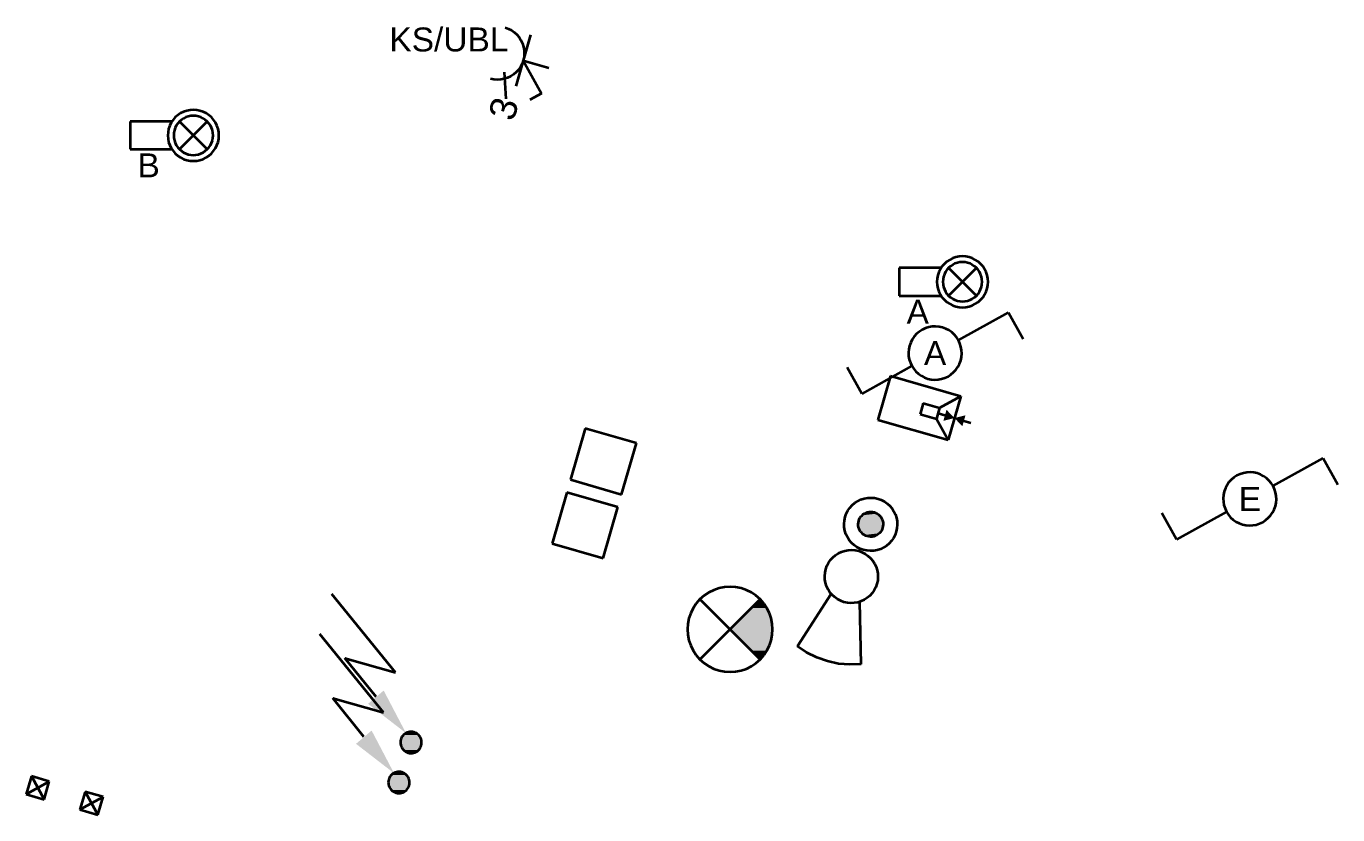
# Model space of a CAD drawing. Extents: x 800 to 1481, y 55 to 490.
# Drawn here: x 1311.95 to 1361.21, y 122.32 to 151.94 of the extents above; entities that cross this region are included whole.
import ezdxf

# ---------------------------------------------------------------- set-up
doc = ezdxf.new("R2010")
doc.units = 0
doc.layers.get('0').update_dxf_attribs({"lineweight": 18})
for name, color, linetype, lineweight, true_color in [('E_GSA', 7, 'Continuous', 35, 0x804000), ('E_Kraft', 1, 'Continuous', 35, 0xff0000), ('E_Licht', 7, 'Continuous', 35, 0x0080ff), ('E_Starkstrom', 1, 'Continuous', 35, 0xff0000)]:
    doc.layers.add(name, color=color, linetype=linetype, lineweight=lineweight, true_color=true_color)
doc.styles.get("Standard").update_dxf_attribs({"font": 'arial.ttf'})

# ---------------------------------------------------------------- blocks, each defined once
blk = doc.blocks.new('Klingeltaster-A0Q9B2M3AY', base_point=(1342.667, 132.231))
at = {"color": 0, "lineweight": -2}
for p, q in [((1342.972, 133.951), (1343.072, 134.035)), ((1343.072, 134.035), (1343.182, 134.106)), ((1343.182, 134.106), (1343.3, 134.162)), ((1343.3, 134.162), (1343.425, 134.201)), ((1343.425, 134.201), (1343.554, 134.225)), ((1343.554, 134.225), (1343.684, 134.231)), ((1343.684, 134.231), (1343.815, 134.22)), ((1343.815, 134.22), (1343.943, 134.192)), ((1343.943, 134.192), (1344.066, 134.148)), ((1344.066, 134.148), (1344.182, 134.088)), ((1344.182, 134.088), (1344.289, 134.013)), ((1344.289, 134.013), (1344.386, 133.925)), ((1342.678, 133.379), (1342.705, 133.507)), ((1342.705, 133.507), (1342.75, 133.63)), ((1342.75, 133.63), (1342.81, 133.746)), ((1342.81, 133.746), (1342.884, 133.854)), ((1342.884, 133.854), (1342.972, 133.951)), ((1343.265, 133.472), (1343.3, 133.523)), ((1343.3, 133.523), (1343.342, 133.568)), ((1343.342, 133.568), (1343.388, 133.607)), ((1343.388, 133.607), (1343.44, 133.64)), ((1343.44, 133.64), (1343.495, 133.667)), ((1343.495, 133.667), (1343.553, 133.685)), ((1343.553, 133.685), (1343.614, 133.696)), ((1343.614, 133.696), (1343.675, 133.699)), ((1343.675, 133.699), (1343.736, 133.694)), ((1343.736, 133.694), (1343.796, 133.681)), ((1343.796, 133.681), (1343.853, 133.66)), ((1343.853, 133.66), (1343.908, 133.632)), ((1343.908, 133.632), (1343.958, 133.597)), ((1343.958, 133.597), (1344.003, 133.556)), ((1344.003, 133.556), (1344.043, 133.509)), ((1344.043, 133.509), (1344.076, 133.458)), ((1344.386, 133.925), (1344.471, 133.825)), ((1344.471, 133.825), (1344.541, 133.715)), ((1344.541, 133.715), (1344.597, 133.597)), ((1344.597, 133.597), (1344.637, 133.472)), ((1342.667, 133.249), (1342.678, 133.379)), ((1342.673, 133.118), (1342.667, 133.249)), ((1342.696, 132.99), (1342.673, 133.118)), ((1343.199, 133.239), (1343.204, 133.3)), ((1343.201, 133.178), (1343.199, 133.239)), ((1343.212, 133.118), (1343.201, 133.178)), ((1343.204, 133.3), (1343.217, 133.36)), ((1343.231, 133.06), (1343.212, 133.118)), ((1343.217, 133.36), (1343.237, 133.418)), ((1343.257, 133.004), (1343.231, 133.06)), ((1343.237, 133.418), (1343.265, 133.472)), ((1343.29, 132.953), (1343.257, 133.004)), ((1344.096, 133.044), (1344.068, 132.99)), ((1344.076, 133.458), (1344.102, 133.402)), ((1344.116, 133.102), (1344.096, 133.044)), ((1344.102, 133.402), (1344.121, 133.344)), ((1344.129, 133.162), (1344.116, 133.102)), ((1344.121, 133.344), (1344.132, 133.284)), ((1344.135, 133.223), (1344.129, 133.162)), ((1344.132, 133.284), (1344.135, 133.223)), ((1344.655, 133.083), (1344.628, 132.955)), ((1344.637, 133.472), (1344.66, 133.344)), ((1344.666, 133.213), (1344.655, 133.083)), ((1344.66, 133.344), (1344.666, 133.213)), ((1342.736, 132.865), (1342.696, 132.99)), ((1342.792, 132.747), (1342.736, 132.865)), ((1342.862, 132.637), (1342.792, 132.747)), ((1342.947, 132.537), (1342.862, 132.637)), ((1343.044, 132.449), (1342.947, 132.537)), ((1343.33, 132.906), (1343.29, 132.953)), ((1343.375, 132.865), (1343.33, 132.906)), ((1343.425, 132.83), (1343.375, 132.865)), ((1343.48, 132.802), (1343.425, 132.83)), ((1343.537, 132.781), (1343.48, 132.802)), ((1343.597, 132.768), (1343.537, 132.781)), ((1343.658, 132.763), (1343.597, 132.768)), ((1343.719, 132.766), (1343.658, 132.763)), ((1343.78, 132.777), (1343.719, 132.766)), ((1343.838, 132.795), (1343.78, 132.777)), ((1343.893, 132.822), (1343.838, 132.795)), ((1343.945, 132.855), (1343.893, 132.822)), ((1343.992, 132.894), (1343.945, 132.855)), ((1344.033, 132.939), (1343.992, 132.894)), ((1344.068, 132.99), (1344.033, 132.939)), ((1344.361, 132.511), (1344.261, 132.427)), ((1344.449, 132.608), (1344.361, 132.511)), ((1344.523, 132.716), (1344.449, 132.608)), ((1344.583, 132.832), (1344.523, 132.716)), ((1344.628, 132.955), (1344.583, 132.832)), ((1343.151, 132.374), (1343.044, 132.449)), ((1343.267, 132.314), (1343.151, 132.374)), ((1343.39, 132.27), (1343.267, 132.314)), ((1343.518, 132.242), (1343.39, 132.27)), ((1343.649, 132.231), (1343.518, 132.242)), ((1343.779, 132.237), (1343.649, 132.231)), ((1343.908, 132.261), (1343.779, 132.237)), ((1344.033, 132.3), (1343.908, 132.261)), ((1344.151, 132.356), (1344.033, 132.3)), ((1344.261, 132.427), (1344.151, 132.356))]:
    blk.add_line(p, q, dxfattribs=at)
for points in [[(1344.065, 133.472), (1343.265, 133.472), (1344.003, 133.556)], [(1343.265, 133.472), (1344.003, 133.556), (1343.332, 133.556)], [(1344.003, 133.556), (1343.332, 133.556), (1343.988, 133.568)], [(1343.332, 133.556), (1343.988, 133.568), (1343.342, 133.568)], [(1343.988, 133.568), (1343.342, 133.568), (1343.908, 133.632)], [(1343.342, 133.568), (1343.908, 133.632), (1343.428, 133.632)], [(1343.908, 133.632), (1343.428, 133.632), (1343.889, 133.64)], [(1343.428, 133.632), (1343.889, 133.64), (1343.44, 133.64)], [(1343.889, 133.64), (1343.44, 133.64), (1343.796, 133.681)], [(1343.44, 133.64), (1343.796, 133.681), (1343.542, 133.681)], [(1343.796, 133.681), (1343.542, 133.681), (1343.767, 133.685)], [(1343.542, 133.681), (1343.767, 133.685), (1343.553, 133.685)], [(1343.767, 133.685), (1343.553, 133.685), (1343.675, 133.699)], [(1344.133, 133.239), (1343.199, 133.239), (1344.121, 133.344)], [(1343.199, 133.239), (1344.121, 133.344), (1343.214, 133.344)], [(1343.2, 133.223), (1344.133, 133.239), (1343.199, 133.239)], [(1344.135, 133.223), (1343.2, 133.223), (1344.133, 133.239)], [(1343.212, 133.118), (1344.135, 133.223), (1343.2, 133.223)], [(1344.119, 133.118), (1343.212, 133.118), (1344.135, 133.223)], [(1343.219, 133.102), (1344.119, 133.118), (1343.212, 133.118)], [(1344.121, 133.344), (1343.214, 133.344), (1344.114, 133.36)], [(1343.214, 133.344), (1344.114, 133.36), (1343.217, 133.36)], [(1344.114, 133.36), (1343.217, 133.36), (1344.076, 133.458)], [(1343.217, 133.36), (1344.076, 133.458), (1343.259, 133.458)], [(1344.116, 133.102), (1343.219, 133.102), (1344.119, 133.118)], [(1343.257, 133.004), (1344.116, 133.102), (1343.219, 133.102)], [(1344.074, 133.004), (1343.257, 133.004), (1344.116, 133.102)], [(1343.268, 132.99), (1344.074, 133.004), (1343.257, 133.004)], [(1344.076, 133.458), (1343.259, 133.458), (1344.065, 133.472)], [(1343.259, 133.458), (1344.065, 133.472), (1343.265, 133.472)], [(1344.068, 132.99), (1343.268, 132.99), (1344.074, 133.004)], [(1343.33, 132.906), (1344.068, 132.99), (1343.268, 132.99)], [(1344.001, 132.906), (1343.33, 132.906), (1344.068, 132.99)], [(1343.345, 132.894), (1344.001, 132.906), (1343.33, 132.906)], [(1343.992, 132.894), (1343.345, 132.894), (1344.001, 132.906)], [(1343.425, 132.83), (1343.992, 132.894), (1343.345, 132.894)], [(1343.905, 132.83), (1343.425, 132.83), (1343.992, 132.894)], [(1343.445, 132.822), (1343.905, 132.83), (1343.425, 132.83)], [(1343.893, 132.822), (1343.445, 132.822), (1343.905, 132.83)], [(1343.537, 132.781), (1343.893, 132.822), (1343.445, 132.822)], [(1343.791, 132.781), (1343.537, 132.781), (1343.893, 132.822)], [(1343.566, 132.777), (1343.791, 132.781), (1343.537, 132.781)], [(1343.78, 132.777), (1343.566, 132.777), (1343.791, 132.781)], [(1343.658, 132.763), (1343.78, 132.777), (1343.566, 132.777)]]:
    blk.add_solid(points, dxfattribs=at)
blk = doc.blocks.new('LED-Deckenleuchte mit Trafotunnel-A0Q9B2OVAY', base_point=(1344.735, 141.381))
at = {"color": 0, "linetype": 'ByBlock', "lineweight": -2, "ltscale": 0.35}
for p, q in [((1346.309, 142.863), (1344.735, 142.863)), ((1344.735, 142.863), (1344.735, 141.819)), ((1346.353, 142.925), (1346.283, 142.821)), ((1346.436, 143.02), (1346.353, 142.925)), ((1346.53, 143.103), (1346.436, 143.02)), ((1346.593, 142.863), (1346.529, 142.79)), ((1346.635, 143.172), (1346.53, 143.103)), ((1346.665, 142.927), (1346.593, 142.863)), ((1346.593, 142.863), (1347.637, 141.819)), ((1346.593, 141.819), (1347.637, 142.863)), ((1346.747, 143.228), (1346.635, 143.172)), ((1346.746, 142.98), (1346.665, 142.927)), ((1346.832, 143.023), (1346.746, 142.98)), ((1346.866, 143.268), (1346.747, 143.228)), ((1346.924, 143.054), (1346.832, 143.023)), ((1346.99, 143.293), (1346.866, 143.268)), ((1347.019, 143.073), (1346.924, 143.054)), ((1347.115, 143.301), (1346.99, 143.293)), ((1347.115, 143.079), (1347.019, 143.073)), ((1347.24, 143.293), (1347.115, 143.301)), ((1347.211, 143.073), (1347.115, 143.079)), ((1347.306, 143.054), (1347.211, 143.073)), ((1347.363, 143.268), (1347.24, 143.293)), ((1347.398, 143.023), (1347.306, 143.054)), ((1347.482, 143.228), (1347.363, 143.268)), ((1347.484, 142.98), (1347.398, 143.023)), ((1347.595, 143.172), (1347.482, 143.228)), ((1347.565, 142.927), (1347.484, 142.98)), ((1347.637, 142.863), (1347.565, 142.927)), ((1347.699, 143.103), (1347.595, 143.172)), ((1347.701, 142.79), (1347.637, 142.863)), ((1347.794, 143.02), (1347.699, 143.103)), ((1347.877, 142.925), (1347.794, 143.02)), ((1347.947, 142.821), (1347.877, 142.925)), ((1346.163, 142.466), (1346.155, 142.341)), ((1346.187, 142.589), (1346.163, 142.466)), ((1346.228, 142.708), (1346.187, 142.589)), ((1346.283, 142.821), (1346.228, 142.708)), ((1346.383, 142.437), (1346.376, 142.341)), ((1346.402, 142.532), (1346.383, 142.437)), ((1346.433, 142.623), (1346.402, 142.532)), ((1346.475, 142.71), (1346.433, 142.623)), ((1346.529, 142.79), (1346.475, 142.71)), ((1347.755, 142.71), (1347.701, 142.79)), ((1347.797, 142.623), (1347.755, 142.71)), ((1347.828, 142.532), (1347.797, 142.623)), ((1347.847, 142.437), (1347.828, 142.532)), ((1347.853, 142.341), (1347.847, 142.437)), ((1348.002, 142.708), (1347.947, 142.821)), ((1348.042, 142.589), (1348.002, 142.708)), ((1348.067, 142.466), (1348.042, 142.589)), ((1348.075, 142.341), (1348.067, 142.466)), ((1346.155, 142.341), (1346.163, 142.216)), ((1346.163, 142.216), (1346.187, 142.092)), ((1346.187, 142.092), (1346.228, 141.973)), ((1346.228, 141.973), (1346.283, 141.861)), ((1346.376, 142.341), (1346.383, 142.244)), ((1346.383, 142.244), (1346.402, 142.15)), ((1346.402, 142.15), (1346.433, 142.058)), ((1346.433, 142.058), (1346.475, 141.972)), ((1346.475, 141.972), (1346.529, 141.891)), ((1346.529, 141.891), (1346.593, 141.819)), ((1347.637, 141.819), (1347.701, 141.891)), ((1347.701, 141.891), (1347.755, 141.972)), ((1347.755, 141.972), (1347.797, 142.058)), ((1347.797, 142.058), (1347.828, 142.15)), ((1347.828, 142.15), (1347.847, 142.244)), ((1347.847, 142.244), (1347.853, 142.341)), ((1347.947, 141.861), (1348.002, 141.973)), ((1348.002, 141.973), (1348.042, 142.092)), ((1348.042, 142.092), (1348.067, 142.216)), ((1348.067, 142.216), (1348.075, 142.341)), ((1344.735, 141.819), (1346.309, 141.819)), ((1346.283, 141.861), (1346.353, 141.756)), ((1346.353, 141.756), (1346.436, 141.662)), ((1346.436, 141.662), (1346.53, 141.579)), ((1346.53, 141.579), (1346.635, 141.509)), ((1346.593, 141.819), (1346.665, 141.755)), ((1346.635, 141.509), (1346.747, 141.454)), ((1346.665, 141.755), (1346.746, 141.701)), ((1346.746, 141.701), (1346.832, 141.659)), ((1346.747, 141.454), (1346.866, 141.413)), ((1346.832, 141.659), (1346.924, 141.627)), ((1346.866, 141.413), (1346.99, 141.389)), ((1346.924, 141.627), (1347.019, 141.609)), ((1346.99, 141.389), (1347.115, 141.381)), ((1347.019, 141.609), (1347.115, 141.602)), ((1347.115, 141.602), (1347.211, 141.609)), ((1347.115, 141.381), (1347.24, 141.389)), ((1347.211, 141.609), (1347.306, 141.627)), ((1347.24, 141.389), (1347.363, 141.413)), ((1347.306, 141.627), (1347.398, 141.659)), ((1347.363, 141.413), (1347.482, 141.454)), ((1347.398, 141.659), (1347.484, 141.701)), ((1347.482, 141.454), (1347.595, 141.509)), ((1347.484, 141.701), (1347.565, 141.755)), ((1347.565, 141.755), (1347.637, 141.819)), ((1347.595, 141.509), (1347.699, 141.579)), ((1347.699, 141.579), (1347.794, 141.662)), ((1347.794, 141.662), (1347.877, 141.756)), ((1347.877, 141.756), (1347.947, 141.861))]:
    blk.add_line(p, q, dxfattribs=at)
blk = doc.blocks.new('Bauteilbeschriftung-A0Q9B2OXAY', base_point=(1345.016, 140.766))
at = {"color": 0, "linetype": 'ByBlock', "lineweight": -2, "ltscale": 0.35, "insert": (1345.016, 141.666), "char_height": 0.9, "attachment_point": 1}
blk.add_mtext('{\\fArial;A}', dxfattribs=at)
blk = doc.blocks.new('Gegensprechanlage-A0Q9B2QBAY', base_point=(1343.939, 136.401))
at = {"color": 0, "linetype": 'ByBlock', "lineweight": -2, "ltscale": 0.35}
for p, q in [((1344.412, 138.804), (1343.939, 137.158)), ((1344.412, 138.804), (1347.049, 138.047)), ((1346.255, 137.607), (1347.049, 138.047)), ((1347.049, 138.047), (1346.577, 136.401)), ((1345.637, 137.784), (1345.519, 137.373)), ((1345.637, 137.784), (1346.255, 137.607)), ((1346.255, 137.607), (1346.137, 137.195)), ((1343.939, 137.158), (1346.577, 136.401)), ((1345.519, 137.373), (1346.137, 137.195)), ((1346.137, 137.195), (1346.577, 136.401)), ((1346.196, 137.401), (1346.457, 137.326)), ((1347.169, 137.122), (1347.43, 137.047))]:
    blk.add_line(p, q, dxfattribs=at)
for points in [[(1346.813, 137.224), (1346.427, 137.224), (1346.516, 137.532)], [(1346.397, 137.12), (1346.813, 137.224), (1346.427, 137.224)], [(1347.199, 137.224), (1346.813, 137.224), (1347.228, 137.327)], [(1347.11, 136.916), (1347.199, 137.224), (1346.813, 137.224)]]:
    blk.add_solid(points, dxfattribs=at)
blk = doc.blocks.new('Schalter_ Schema 3_ UP-A0Q9B2RHAY', base_point=(1342.783, 138.136))
at = {"color": 0, "lineweight": -2}
for p, q in [((1346.961, 140.147), (1348.843, 141.19)), ((1348.843, 141.19), (1349.39, 140.203)), ((1345.492, 140.467), (1345.392, 140.383)), ((1345.602, 140.538), (1345.492, 140.467)), ((1345.72, 140.594), (1345.602, 140.538)), ((1345.845, 140.633), (1345.72, 140.594)), ((1345.973, 140.657), (1345.845, 140.633)), ((1346.104, 140.663), (1345.973, 140.657)), ((1346.234, 140.652), (1346.104, 140.663)), ((1346.362, 140.624), (1346.234, 140.652)), ((1346.485, 140.58), (1346.362, 140.624)), ((1346.602, 140.52), (1346.485, 140.58)), ((1346.709, 140.445), (1346.602, 140.52)), ((1346.806, 140.357), (1346.709, 140.445)), ((1345.125, 139.939), (1345.097, 139.811)), ((1345.169, 140.062), (1345.125, 139.939)), ((1345.229, 140.178), (1345.169, 140.062)), ((1345.304, 140.286), (1345.229, 140.178)), ((1345.392, 140.383), (1345.304, 140.286)), ((1346.89, 140.257), (1346.806, 140.357)), ((1346.961, 140.147), (1346.89, 140.257)), ((1347.017, 140.029), (1346.961, 140.147)), ((1347.057, 139.904), (1347.017, 140.029)), ((1347.08, 139.776), (1347.057, 139.904)), ((1345.097, 139.811), (1345.086, 139.681)), ((1345.086, 139.681), (1345.093, 139.55)), ((1345.093, 139.55), (1345.116, 139.421)), ((1345.116, 139.421), (1345.156, 139.297)), ((1347.047, 139.387), (1347.075, 139.515)), ((1347.075, 139.515), (1347.086, 139.645)), ((1347.086, 139.645), (1347.08, 139.776)), ((1343.329, 138.136), (1342.783, 139.123)), ((1345.211, 139.179), (1343.329, 138.136)), ((1345.156, 139.297), (1345.211, 139.179)), ((1345.211, 139.179), (1345.282, 139.069)), ((1345.282, 139.069), (1345.367, 138.969)), ((1345.367, 138.969), (1345.463, 138.881)), ((1346.681, 138.859), (1346.781, 138.943)), ((1346.781, 138.943), (1346.869, 139.04)), ((1346.869, 139.04), (1346.943, 139.148)), ((1346.943, 139.148), (1347.003, 139.264)), ((1347.003, 139.264), (1347.047, 139.387)), ((1345.463, 138.881), (1345.571, 138.806)), ((1345.571, 138.806), (1345.687, 138.746)), ((1345.687, 138.746), (1345.81, 138.702)), ((1345.81, 138.702), (1345.938, 138.674)), ((1345.938, 138.674), (1346.068, 138.663)), ((1346.068, 138.663), (1346.199, 138.669)), ((1346.199, 138.669), (1346.328, 138.693)), ((1346.328, 138.693), (1346.452, 138.732)), ((1346.452, 138.732), (1346.571, 138.788)), ((1346.571, 138.788), (1346.681, 138.859))]:
    blk.add_line(p, q, dxfattribs=at)
blk = doc.blocks.new('Bauteilbeschriftung-A0Q9B2RJAY', base_point=(1345.667, 139.213))
at = {"color": 0, "linetype": 'ByBlock', "lineweight": -2, "ltscale": 0.35, "insert": (1345.667, 140.113), "char_height": 0.9, "attachment_point": 1}
blk.add_mtext('{\\fArial;A}', dxfattribs=at)
blk = doc.blocks.new('Schalter_ Schema 3_ UP-A0Q9B2S5AY', base_point=(1354.602, 132.661))
at = {"color": 0, "lineweight": -2}
for p, q in [((1358.78, 134.672), (1360.663, 135.714)), ((1360.663, 135.714), (1361.209, 134.727)), ((1357.311, 134.991), (1357.211, 134.907)), ((1357.421, 135.062), (1357.311, 134.991)), ((1357.54, 135.118), (1357.421, 135.062)), ((1357.664, 135.158), (1357.54, 135.118)), ((1357.793, 135.181), (1357.664, 135.158)), ((1357.924, 135.187), (1357.793, 135.181)), ((1358.054, 135.176), (1357.924, 135.187)), ((1358.182, 135.148), (1358.054, 135.176)), ((1358.305, 135.104), (1358.182, 135.148)), ((1358.421, 135.044), (1358.305, 135.104)), ((1358.528, 134.97), (1358.421, 135.044)), ((1358.625, 134.882), (1358.528, 134.97)), ((1356.989, 134.586), (1356.944, 134.463)), ((1357.049, 134.703), (1356.989, 134.586)), ((1357.123, 134.81), (1357.049, 134.703)), ((1357.211, 134.907), (1357.123, 134.81)), ((1358.71, 134.782), (1358.625, 134.882)), ((1358.78, 134.672), (1358.71, 134.782)), ((1358.836, 134.553), (1358.78, 134.672)), ((1358.876, 134.429), (1358.836, 134.553)), ((1356.917, 134.335), (1356.906, 134.205)), ((1356.906, 134.205), (1356.912, 134.074)), ((1356.912, 134.074), (1356.935, 133.946)), ((1356.944, 134.463), (1356.917, 134.335)), ((1358.867, 133.911), (1358.895, 134.039)), ((1358.899, 134.3), (1358.876, 134.429)), ((1358.895, 134.039), (1358.905, 134.169)), ((1358.905, 134.169), (1358.899, 134.3)), ((1355.149, 132.661), (1354.602, 133.647)), ((1357.031, 133.703), (1355.149, 132.661)), ((1356.935, 133.946), (1356.975, 133.821)), ((1356.975, 133.821), (1357.031, 133.703)), ((1357.031, 133.703), (1357.101, 133.593)), ((1357.101, 133.593), (1357.186, 133.493)), ((1357.186, 133.493), (1357.283, 133.405)), ((1358.6, 133.468), (1358.688, 133.564)), ((1358.688, 133.564), (1358.763, 133.672)), ((1358.763, 133.672), (1358.822, 133.788)), ((1358.822, 133.788), (1358.867, 133.911)), ((1357.283, 133.405), (1357.39, 133.33)), ((1357.39, 133.33), (1357.506, 133.27)), ((1357.506, 133.27), (1357.63, 133.226)), ((1357.63, 133.226), (1357.757, 133.198)), ((1357.757, 133.198), (1357.888, 133.187)), ((1357.888, 133.187), (1358.018, 133.194)), ((1358.018, 133.194), (1358.147, 133.217)), ((1358.147, 133.217), (1358.272, 133.257)), ((1358.272, 133.257), (1358.39, 133.312)), ((1358.39, 133.312), (1358.5, 133.383)), ((1358.5, 133.383), (1358.6, 133.468))]:
    blk.add_line(p, q, dxfattribs=at)
blk = doc.blocks.new('Bauteilbeschriftung-A0Q9B2S7AY', base_point=(1357.487, 133.737))
at = {"color": 0, "linetype": 'ByBlock', "lineweight": -2, "ltscale": 0.35, "insert": (1357.487, 134.637), "char_height": 0.9, "attachment_point": 1}
blk.add_mtext('{\\fArial;E}', dxfattribs=at)
blk = doc.blocks.new('Abzweigdose quadratisch (multi) UP-A0Q9B3OTAY', base_point=(1332.392, 134.357))
at = {"color": 0, "lineweight": -2}
for p, q in [((1332.944, 136.831), (1332.392, 134.909)), ((1334.866, 136.279), (1332.944, 136.831)), ((1334.314, 134.357), (1334.866, 136.279)), ((1332.392, 134.909), (1334.314, 134.357))]:
    blk.add_line(p, q, dxfattribs=at)
blk = doc.blocks.new('Elektroanschluss-A0Q9B3OZAY', base_point=(1322.98, 123.133))
at = {"color": 0, "lineweight": -2}
for p, q in [((1325.365, 126.166), (1322.98, 129.098)), ((1323.461, 126.698), (1325.365, 126.166)), ((1324.637, 125.252), (1323.461, 126.698)), ((1325.566, 123.643), (1325.555, 123.592)), ((1325.584, 123.692), (1325.566, 123.643)), ((1325.608, 123.739), (1325.584, 123.692)), ((1325.638, 123.782), (1325.608, 123.739)), ((1325.673, 123.821), (1325.638, 123.782)), ((1325.713, 123.854), (1325.673, 123.821)), ((1325.757, 123.883), (1325.713, 123.854)), ((1325.804, 123.905), (1325.757, 123.883)), ((1325.854, 123.921), (1325.804, 123.905)), ((1325.906, 123.93), (1325.854, 123.921)), ((1325.958, 123.933), (1325.906, 123.93)), ((1326.01, 123.928), (1325.958, 123.933)), ((1326.061, 123.917), (1326.01, 123.928)), ((1326.11, 123.899), (1326.061, 123.917)), ((1326.157, 123.875), (1326.11, 123.899)), ((1326.2, 123.846), (1326.157, 123.875)), ((1326.239, 123.81), (1326.2, 123.846)), ((1326.272, 123.77), (1326.239, 123.81)), ((1326.301, 123.726), (1326.272, 123.77)), ((1326.323, 123.679), (1326.301, 123.726)), ((1326.339, 123.629), (1326.323, 123.679)), ((1325.555, 123.592), (1325.551, 123.54)), ((1325.551, 123.54), (1325.553, 123.488)), ((1325.553, 123.488), (1325.562, 123.436)), ((1325.562, 123.436), (1325.578, 123.386)), ((1325.578, 123.386), (1325.601, 123.339)), ((1325.601, 123.339), (1325.629, 123.295)), ((1325.629, 123.295), (1325.663, 123.255)), ((1325.663, 123.255), (1325.701, 123.22)), ((1325.701, 123.22), (1325.744, 123.19)), ((1325.744, 123.19), (1325.791, 123.166)), ((1325.791, 123.166), (1325.84, 123.148)), ((1325.84, 123.148), (1325.891, 123.137)), ((1325.996, 123.135), (1326.047, 123.144)), ((1326.047, 123.144), (1326.097, 123.16)), ((1326.097, 123.16), (1326.144, 123.183)), ((1326.144, 123.183), (1326.188, 123.211)), ((1326.188, 123.211), (1326.228, 123.245)), ((1326.228, 123.245), (1326.264, 123.283)), ((1326.264, 123.283), (1326.293, 123.326)), ((1326.293, 123.326), (1326.317, 123.373)), ((1326.317, 123.373), (1326.335, 123.422)), ((1326.335, 123.422), (1326.346, 123.473)), ((1326.348, 123.578), (1326.339, 123.629)), ((1326.346, 123.473), (1326.351, 123.525)), ((1326.351, 123.525), (1326.348, 123.578)), ((1325.891, 123.137), (1325.943, 123.133)), ((1325.943, 123.133), (1325.996, 123.135))]:
    blk.add_line(p, q, dxfattribs=at)
for points in [[(1325.186, 124.984), (1324.338, 124.984), (1324.923, 125.484)], [(1325.764, 123.882), (1325.186, 124.984), (1324.338, 124.984)], [(1326.339, 123.629), (1325.564, 123.629), (1326.333, 123.643)], [(1325.564, 123.629), (1326.333, 123.643), (1325.566, 123.643)], [(1326.333, 123.643), (1325.566, 123.643), (1326.301, 123.726)], [(1325.566, 123.643), (1326.301, 123.726), (1325.602, 123.726)], [(1326.301, 123.726), (1325.602, 123.726), (1326.291, 123.739)], [(1325.602, 123.726), (1326.291, 123.739), (1325.608, 123.739)], [(1326.291, 123.739), (1325.608, 123.739), (1326.239, 123.81)], [(1325.608, 123.739), (1326.239, 123.81), (1325.665, 123.81)], [(1326.239, 123.81), (1325.665, 123.81), (1326.226, 123.821)], [(1325.665, 123.81), (1326.226, 123.821), (1325.673, 123.821)], [(1326.226, 123.821), (1325.673, 123.821), (1326.157, 123.875)], [(1325.673, 123.821), (1326.157, 123.875), (1325.747, 123.875)], [(1326.157, 123.875), (1325.747, 123.875), (1326.14, 123.883)], [(1325.747, 123.875), (1326.14, 123.883), (1325.757, 123.883)], [(1326.14, 123.883), (1325.757, 123.883), (1326.061, 123.917)], [(1325.757, 123.883), (1326.061, 123.917), (1325.845, 123.917)], [(1326.061, 123.917), (1325.845, 123.917), (1326.036, 123.921)], [(1325.845, 123.917), (1326.036, 123.921), (1325.854, 123.921)], [(1326.036, 123.921), (1325.854, 123.921), (1325.958, 123.933)], [(1326.349, 123.54), (1325.551, 123.54), (1326.339, 123.629)], [(1325.551, 123.54), (1326.339, 123.629), (1325.564, 123.629)], [(1325.552, 123.525), (1326.349, 123.54), (1325.551, 123.54)], [(1326.351, 123.525), (1325.552, 123.525), (1326.349, 123.54)], [(1325.562, 123.436), (1326.351, 123.525), (1325.552, 123.525)], [(1326.337, 123.436), (1325.562, 123.436), (1326.351, 123.525)], [(1325.568, 123.422), (1326.337, 123.436), (1325.562, 123.436)], [(1326.335, 123.422), (1325.568, 123.422), (1326.337, 123.436)], [(1325.601, 123.339), (1326.335, 123.422), (1325.568, 123.422)], [(1326.299, 123.339), (1325.601, 123.339), (1326.335, 123.422)], [(1325.61, 123.326), (1326.299, 123.339), (1325.601, 123.339)], [(1326.293, 123.326), (1325.61, 123.326), (1326.299, 123.339)], [(1325.663, 123.255), (1326.293, 123.326), (1325.61, 123.326)], [(1326.236, 123.255), (1325.663, 123.255), (1326.293, 123.326)], [(1325.676, 123.245), (1326.236, 123.255), (1325.663, 123.255)], [(1326.228, 123.245), (1325.676, 123.245), (1326.236, 123.255)], [(1325.744, 123.19), (1326.228, 123.245), (1325.676, 123.245)], [(1326.154, 123.19), (1325.744, 123.19), (1326.228, 123.245)], [(1325.761, 123.183), (1326.154, 123.19), (1325.744, 123.19)], [(1326.144, 123.183), (1325.761, 123.183), (1326.154, 123.19)], [(1325.84, 123.148), (1326.144, 123.183), (1325.761, 123.183)], [(1326.057, 123.148), (1325.84, 123.148), (1326.144, 123.183)], [(1325.865, 123.144), (1326.057, 123.148), (1325.84, 123.148)], [(1326.047, 123.144), (1325.865, 123.144), (1326.057, 123.148)], [(1325.943, 123.133), (1326.047, 123.144), (1325.865, 123.144)]]:
    blk.add_solid(points, dxfattribs=at)
blk = doc.blocks.new('Elektroanschluss-A0Q9B3P1AY', base_point=(1323.432, 124.636))
at = {"color": 0, "lineweight": -2}
for p, q in [((1325.817, 127.669), (1323.432, 130.601)), ((1323.913, 128.201), (1325.817, 127.669)), ((1325.09, 126.755), (1323.913, 128.201)), ((1326.019, 125.146), (1326.008, 125.095)), ((1326.036, 125.195), (1326.019, 125.146)), ((1326.06, 125.242), (1326.036, 125.195)), ((1326.09, 125.285), (1326.06, 125.242)), ((1326.125, 125.324), (1326.09, 125.285)), ((1326.165, 125.357), (1326.125, 125.324)), ((1326.209, 125.386), (1326.165, 125.357)), ((1326.257, 125.408), (1326.209, 125.386)), ((1326.307, 125.424), (1326.257, 125.408)), ((1326.358, 125.433), (1326.307, 125.424)), ((1326.41, 125.436), (1326.358, 125.433)), ((1326.462, 125.431), (1326.41, 125.436)), ((1326.514, 125.42), (1326.462, 125.431)), ((1326.563, 125.403), (1326.514, 125.42)), ((1326.609, 125.379), (1326.563, 125.403)), ((1326.652, 125.349), (1326.609, 125.379)), ((1326.691, 125.314), (1326.652, 125.349)), ((1326.725, 125.274), (1326.691, 125.314)), ((1326.753, 125.23), (1326.725, 125.274)), ((1326.775, 125.182), (1326.753, 125.23)), ((1326.791, 125.132), (1326.775, 125.182)), ((1326.801, 125.081), (1326.791, 125.132)), ((1326.008, 125.095), (1326.003, 125.043)), ((1326.003, 125.043), (1326.006, 124.991)), ((1326.006, 124.991), (1326.015, 124.939)), ((1326.015, 124.939), (1326.031, 124.889)), ((1326.031, 124.889), (1326.053, 124.842)), ((1326.053, 124.842), (1326.082, 124.798)), ((1326.082, 124.798), (1326.115, 124.758)), ((1326.115, 124.758), (1326.154, 124.723)), ((1326.154, 124.723), (1326.197, 124.693)), ((1326.197, 124.693), (1326.244, 124.669)), ((1326.244, 124.669), (1326.293, 124.651)), ((1326.293, 124.651), (1326.344, 124.64)), ((1326.344, 124.64), (1326.396, 124.636)), ((1326.396, 124.636), (1326.448, 124.638)), ((1326.448, 124.638), (1326.5, 124.648)), ((1326.5, 124.648), (1326.55, 124.664)), ((1326.55, 124.664), (1326.597, 124.686)), ((1326.597, 124.686), (1326.641, 124.714)), ((1326.641, 124.714), (1326.681, 124.748)), ((1326.681, 124.748), (1326.716, 124.787)), ((1326.716, 124.787), (1326.746, 124.83)), ((1326.746, 124.83), (1326.77, 124.876)), ((1326.77, 124.876), (1326.788, 124.925)), ((1326.788, 124.925), (1326.799, 124.976)), ((1326.799, 124.976), (1326.803, 125.029)), ((1326.803, 125.029), (1326.801, 125.081))]:
    blk.add_line(p, q, dxfattribs=at)
for points in [[(1325.638, 126.487), (1324.791, 126.487), (1325.376, 126.987)], [(1326.216, 125.385), (1325.638, 126.487), (1324.791, 126.487)], [(1326.802, 125.043), (1326.003, 125.043), (1326.791, 125.132)], [(1326.003, 125.043), (1326.791, 125.132), (1326.017, 125.132)], [(1326.791, 125.132), (1326.017, 125.132), (1326.786, 125.146)], [(1326.017, 125.132), (1326.786, 125.146), (1326.019, 125.146)], [(1326.786, 125.146), (1326.019, 125.146), (1326.753, 125.23)], [(1326.019, 125.146), (1326.753, 125.23), (1326.055, 125.23)], [(1326.753, 125.23), (1326.055, 125.23), (1326.744, 125.242)], [(1326.055, 125.23), (1326.744, 125.242), (1326.06, 125.242)], [(1326.744, 125.242), (1326.06, 125.242), (1326.691, 125.314)], [(1326.06, 125.242), (1326.691, 125.314), (1326.117, 125.314)], [(1326.691, 125.314), (1326.117, 125.314), (1326.678, 125.324)], [(1326.117, 125.314), (1326.678, 125.324), (1326.125, 125.324)], [(1326.678, 125.324), (1326.125, 125.324), (1326.609, 125.379)], [(1326.125, 125.324), (1326.609, 125.379), (1326.2, 125.379)], [(1326.609, 125.379), (1326.2, 125.379), (1326.593, 125.386)], [(1326.2, 125.379), (1326.593, 125.386), (1326.209, 125.386)], [(1326.593, 125.386), (1326.209, 125.386), (1326.514, 125.42)], [(1326.209, 125.386), (1326.514, 125.42), (1326.297, 125.42)], [(1326.514, 125.42), (1326.297, 125.42), (1326.489, 125.424)], [(1326.297, 125.42), (1326.489, 125.424), (1326.307, 125.424)], [(1326.489, 125.424), (1326.307, 125.424), (1326.41, 125.436)], [(1326.005, 125.029), (1326.802, 125.043), (1326.003, 125.043)], [(1326.803, 125.029), (1326.005, 125.029), (1326.802, 125.043)], [(1326.015, 124.939), (1326.803, 125.029), (1326.005, 125.029)], [(1326.79, 124.939), (1326.015, 124.939), (1326.803, 125.029)], [(1326.02, 124.925), (1326.79, 124.939), (1326.015, 124.939)], [(1326.788, 124.925), (1326.02, 124.925), (1326.79, 124.939)], [(1326.053, 124.842), (1326.788, 124.925), (1326.02, 124.925)], [(1326.751, 124.842), (1326.053, 124.842), (1326.788, 124.925)], [(1326.062, 124.83), (1326.751, 124.842), (1326.053, 124.842)], [(1326.746, 124.83), (1326.062, 124.83), (1326.751, 124.842)], [(1326.115, 124.758), (1326.746, 124.83), (1326.062, 124.83)], [(1326.689, 124.758), (1326.115, 124.758), (1326.746, 124.83)], [(1326.128, 124.748), (1326.689, 124.758), (1326.115, 124.758)], [(1326.681, 124.748), (1326.128, 124.748), (1326.689, 124.758)], [(1326.197, 124.693), (1326.681, 124.748), (1326.128, 124.748)], [(1326.607, 124.693), (1326.197, 124.693), (1326.681, 124.748)], [(1326.213, 124.686), (1326.607, 124.693), (1326.197, 124.693)], [(1326.597, 124.686), (1326.213, 124.686), (1326.607, 124.693)], [(1326.293, 124.651), (1326.597, 124.686), (1326.213, 124.686)], [(1326.509, 124.651), (1326.293, 124.651), (1326.597, 124.686)], [(1326.317, 124.648), (1326.509, 124.651), (1326.293, 124.651)], [(1326.5, 124.648), (1326.317, 124.648), (1326.509, 124.651)], [(1326.396, 124.636), (1326.5, 124.648), (1326.317, 124.648)]]:
    blk.add_solid(points, dxfattribs=at)
blk = doc.blocks.new('Abzweigdose quadratisch (multi) UP-A0Q9B3UVAY', base_point=(1331.701, 131.954))
at = {"color": 0, "lineweight": -2}
for p, q in [((1332.254, 134.428), (1331.701, 132.506)), ((1334.176, 133.876), (1332.254, 134.428)), ((1333.624, 131.954), (1334.176, 133.876)), ((1331.701, 132.506), (1333.624, 131.954))]:
    blk.add_line(p, q, dxfattribs=at)
blk = doc.blocks.new('LED-Deckenleuchte mit Trafotunnel-A0Q9B3YXAY', base_point=(1315.849, 146.881))
at = {"color": 0, "linetype": 'ByBlock', "lineweight": -2, "ltscale": 0.35}
for p, q in [((1317.98, 148.768), (1317.861, 148.728)), ((1318.103, 148.793), (1317.98, 148.768)), ((1318.229, 148.801), (1318.103, 148.793)), ((1318.354, 148.793), (1318.229, 148.801)), ((1318.477, 148.768), (1318.354, 148.793)), ((1318.596, 148.728), (1318.477, 148.768)), ((1317.423, 148.363), (1315.849, 148.363)), ((1315.849, 148.363), (1315.849, 147.319)), ((1317.397, 148.321), (1317.342, 148.208)), ((1317.467, 148.425), (1317.397, 148.321)), ((1317.55, 148.52), (1317.467, 148.425)), ((1317.644, 148.603), (1317.55, 148.52)), ((1317.643, 148.29), (1317.589, 148.21)), ((1317.706, 148.363), (1317.643, 148.29)), ((1317.749, 148.672), (1317.644, 148.603)), ((1317.779, 148.427), (1317.706, 148.363)), ((1317.706, 148.363), (1318.751, 147.319)), ((1317.706, 147.319), (1318.751, 148.363)), ((1317.861, 148.728), (1317.749, 148.672)), ((1317.859, 148.48), (1317.779, 148.427)), ((1317.946, 148.523), (1317.859, 148.48)), ((1318.038, 148.554), (1317.946, 148.523)), ((1318.132, 148.573), (1318.038, 148.554)), ((1318.229, 148.579), (1318.132, 148.573)), ((1318.325, 148.573), (1318.229, 148.579)), ((1318.42, 148.554), (1318.325, 148.573)), ((1318.511, 148.523), (1318.42, 148.554)), ((1318.598, 148.48), (1318.511, 148.523)), ((1318.709, 148.672), (1318.596, 148.728)), ((1318.678, 148.427), (1318.598, 148.48)), ((1318.751, 148.363), (1318.678, 148.427)), ((1318.813, 148.603), (1318.709, 148.672)), ((1318.815, 148.29), (1318.751, 148.363)), ((1318.908, 148.52), (1318.813, 148.603)), ((1318.868, 148.21), (1318.815, 148.29)), ((1318.99, 148.425), (1318.908, 148.52)), ((1319.06, 148.321), (1318.99, 148.425)), ((1319.116, 148.208), (1319.06, 148.321)), ((1317.277, 147.966), (1317.268, 147.841)), ((1317.268, 147.841), (1317.277, 147.715)), ((1317.301, 148.089), (1317.277, 147.966)), ((1317.342, 148.208), (1317.301, 148.089)), ((1317.496, 147.937), (1317.49, 147.841)), ((1317.49, 147.841), (1317.496, 147.744)), ((1317.515, 148.032), (1317.496, 147.937)), ((1317.546, 148.123), (1317.515, 148.032)), ((1317.589, 148.21), (1317.546, 148.123)), ((1318.911, 148.123), (1318.868, 148.21)), ((1318.942, 148.032), (1318.911, 148.123)), ((1318.961, 147.937), (1318.942, 148.032)), ((1318.967, 147.841), (1318.961, 147.937)), ((1318.961, 147.744), (1318.967, 147.841)), ((1319.156, 148.089), (1319.116, 148.208)), ((1319.181, 147.966), (1319.156, 148.089)), ((1319.189, 147.841), (1319.181, 147.966)), ((1319.181, 147.715), (1319.189, 147.841)), ((1315.849, 147.319), (1317.423, 147.319)), ((1317.277, 147.715), (1317.301, 147.592)), ((1317.301, 147.592), (1317.342, 147.473)), ((1317.342, 147.473), (1317.397, 147.361)), ((1317.397, 147.361), (1317.467, 147.256)), ((1317.496, 147.744), (1317.515, 147.65)), ((1317.515, 147.65), (1317.546, 147.558)), ((1317.546, 147.558), (1317.589, 147.472)), ((1317.589, 147.472), (1317.643, 147.391)), ((1317.643, 147.391), (1317.706, 147.319)), ((1317.706, 147.319), (1317.779, 147.255)), ((1318.678, 147.255), (1318.751, 147.319)), ((1318.751, 147.319), (1318.815, 147.391)), ((1318.815, 147.391), (1318.868, 147.472)), ((1318.868, 147.472), (1318.911, 147.558)), ((1318.911, 147.558), (1318.942, 147.65)), ((1318.942, 147.65), (1318.961, 147.744)), ((1318.99, 147.256), (1319.06, 147.361)), ((1319.06, 147.361), (1319.116, 147.473)), ((1319.116, 147.473), (1319.156, 147.592)), ((1319.156, 147.592), (1319.181, 147.715)), ((1317.467, 147.256), (1317.55, 147.162)), ((1317.55, 147.162), (1317.644, 147.079)), ((1317.644, 147.079), (1317.749, 147.009)), ((1317.749, 147.009), (1317.861, 146.954)), ((1317.779, 147.255), (1317.859, 147.201)), ((1317.859, 147.201), (1317.946, 147.159)), ((1317.861, 146.954), (1317.98, 146.913)), ((1317.946, 147.159), (1318.038, 147.127)), ((1317.98, 146.913), (1318.103, 146.889)), ((1318.038, 147.127), (1318.132, 147.109)), ((1318.103, 146.889), (1318.229, 146.881)), ((1318.132, 147.109), (1318.229, 147.102)), ((1318.229, 147.102), (1318.325, 147.109)), ((1318.229, 146.881), (1318.354, 146.889)), ((1318.325, 147.109), (1318.42, 147.127)), ((1318.354, 146.889), (1318.477, 146.913)), ((1318.42, 147.127), (1318.511, 147.159)), ((1318.477, 146.913), (1318.596, 146.954)), ((1318.511, 147.159), (1318.598, 147.201)), ((1318.596, 146.954), (1318.709, 147.009)), ((1318.598, 147.201), (1318.678, 147.255)), ((1318.709, 147.009), (1318.813, 147.079)), ((1318.813, 147.079), (1318.908, 147.162)), ((1318.908, 147.162), (1318.99, 147.256))]:
    blk.add_line(p, q, dxfattribs=at)
blk = doc.blocks.new('Bauteilbeschriftung-A0Q9B3YZAY', base_point=(1316.13, 146.266))
at = {"color": 0, "linetype": 'ByBlock', "lineweight": -2, "ltscale": 0.35, "insert": (1316.13, 147.166), "char_height": 0.9, "attachment_point": 1}
blk.add_mtext('{\\fArial;B}', dxfattribs=at)
blk = doc.blocks.new('Steckdose T13_ UP_ 3-fach_ geschaltet-A0Q9B3Z1AY', base_point=(1329.29, 148.333))
at = {"color": 0, "linetype": 'ByBlock', "lineweight": -2, "ltscale": 0.35}
for p, q in [((1329.935, 151.892), (1330.058, 151.848)), ((1330.058, 151.848), (1330.174, 151.788)), ((1330.174, 151.788), (1330.281, 151.713)), ((1330.281, 151.713), (1330.378, 151.625)), ((1330.896, 151.616), (1330.344, 149.694)), ((1330.378, 151.625), (1330.463, 151.526)), ((1330.463, 151.526), (1330.533, 151.416)), ((1330.533, 151.416), (1330.589, 151.297)), ((1330.589, 151.297), (1330.629, 151.173)), ((1330.648, 150.783), (1330.62, 150.655)), ((1330.629, 151.173), (1330.652, 151.044)), ((1330.658, 150.913), (1330.648, 150.783)), ((1330.652, 151.044), (1330.658, 150.913)), ((1330.441, 150.308), (1330.353, 150.211)), ((1330.516, 150.416), (1330.441, 150.308)), ((1330.575, 150.532), (1330.516, 150.416)), ((1330.62, 150.655), (1330.575, 150.532)), ((1330.62, 150.655), (1331.581, 150.379)), ((1330.62, 150.655), (1331.305, 149.418)), ((1329.51, 149.942), (1329.383, 149.97)), ((1329.641, 149.931), (1329.51, 149.942)), ((1329.771, 149.938), (1329.641, 149.931)), ((1329.9, 149.961), (1329.771, 149.938)), ((1330.025, 150.001), (1329.9, 149.961)), ((1329.902, 150.219), (1329.967, 149.218)), ((1330.143, 150.056), (1330.025, 150.001)), ((1330.253, 150.127), (1330.143, 150.056)), ((1330.353, 150.211), (1330.253, 150.127)), ((1331.305, 149.418), (1330.866, 149.175))]:
    blk.add_line(p, q, dxfattribs=at)
at = {"color": 0, "linetype": 'ByBlock', "lineweight": -2, "ltscale": 0.35, "insert": (1329.29, 148.609), "char_height": 1, "attachment_point": 1, "rotation": 73.9744}
blk.add_mtext('{\\fArial;3}', dxfattribs=at)
blk = doc.blocks.new('Bauteilbeschriftung-A0Q9B3Z3AY', base_point=(1325.59, 150.994))
at = {"color": 0, "linetype": 'ByBlock', "lineweight": -2, "ltscale": 0.35, "insert": (1325.59, 151.894), "char_height": 0.9, "attachment_point": 1}
blk.add_mtext('{\\fArial;KS/UBL}', dxfattribs=at)
blk = doc.blocks.new('UV-A0Q9B41JAY', base_point=(1311.952, 122.899))
at = {"color": 0, "lineweight": -2}
for p, q in [((1312.145, 123.765), (1311.952, 123.092)), ((1312.818, 123.572), (1312.145, 123.765)), ((1312.145, 123.765), (1312.624, 122.899)), ((1311.952, 123.092), (1312.818, 123.572)), ((1312.624, 122.899), (1312.818, 123.572)), ((1311.952, 123.092), (1312.624, 122.899))]:
    blk.add_line(p, q, dxfattribs=at)
blk = doc.blocks.new('UV-A0Q9B41LAY', base_point=(1313.97, 122.319))
at = {"color": 0, "lineweight": -2}
for p, q in [((1314.163, 123.185), (1313.97, 122.513)), ((1314.836, 122.992), (1314.163, 123.185)), ((1314.163, 123.185), (1314.643, 122.319)), ((1313.97, 122.513), (1314.836, 122.992)), ((1314.643, 122.319), (1314.836, 122.992)), ((1313.97, 122.513), (1314.643, 122.319))]:
    blk.add_line(p, q, dxfattribs=at)
blk = doc.blocks.new('Notleuchte-A0Q9B4EHAY', base_point=(1336.786, 127.686))
at = {"color": 0, "lineweight": -2}
for p, q in [((1337.412, 130.555), (1337.255, 130.417)), ((1337.586, 130.671), (1337.412, 130.555)), ((1337.774, 130.763), (1337.586, 130.671)), ((1337.972, 130.831), (1337.774, 130.763)), ((1338.177, 130.871), (1337.972, 130.831)), ((1338.386, 130.885), (1338.177, 130.871)), ((1338.594, 130.871), (1338.386, 130.885)), ((1338.8, 130.831), (1338.594, 130.871)), ((1338.998, 130.763), (1338.8, 130.831)), ((1339.185, 130.671), (1338.998, 130.763)), ((1339.359, 130.555), (1339.185, 130.671)), ((1339.517, 130.417), (1339.359, 130.555)), ((1337, 130.085), (1336.908, 129.898)), ((1337.117, 130.259), (1337, 130.085)), ((1337.255, 130.417), (1337.117, 130.259)), ((1337.255, 130.417), (1339.517, 128.154)), ((1337.255, 128.154), (1339.517, 130.417)), ((1339.655, 130.259), (1339.517, 130.417)), ((1339.771, 130.085), (1339.655, 130.259)), ((1339.864, 129.898), (1339.771, 130.085)), ((1336.841, 129.7), (1336.8, 129.494)), ((1336.908, 129.898), (1336.841, 129.7)), ((1339.931, 129.7), (1339.864, 129.898)), ((1339.972, 129.494), (1339.931, 129.7)), ((1336.8, 129.494), (1336.786, 129.286)), ((1336.786, 129.286), (1336.8, 129.077)), ((1336.8, 129.077), (1336.841, 128.872)), ((1339.931, 128.872), (1339.972, 129.077)), ((1339.985, 129.286), (1339.972, 129.494)), ((1339.972, 129.077), (1339.985, 129.286)), ((1336.841, 128.872), (1336.908, 128.673)), ((1336.908, 128.673), (1337, 128.486)), ((1339.771, 128.486), (1339.864, 128.673)), ((1339.864, 128.673), (1339.931, 128.872)), ((1337, 128.486), (1337.117, 128.312)), ((1337.117, 128.312), (1337.255, 128.154)), ((1337.255, 128.154), (1337.412, 128.017)), ((1339.359, 128.017), (1339.517, 128.154)), ((1339.517, 128.154), (1339.655, 128.312)), ((1339.655, 128.312), (1339.771, 128.486)), ((1337.412, 128.017), (1337.586, 127.9)), ((1337.586, 127.9), (1337.774, 127.808)), ((1337.774, 127.808), (1337.972, 127.74)), ((1337.972, 127.74), (1338.177, 127.7)), ((1338.177, 127.7), (1338.386, 127.686)), ((1338.386, 127.686), (1338.594, 127.7)), ((1338.594, 127.7), (1338.8, 127.74)), ((1338.8, 127.74), (1338.998, 127.808)), ((1338.998, 127.808), (1339.185, 127.9)), ((1339.185, 127.9), (1339.359, 128.017))]:
    blk.add_line(p, q, dxfattribs=at)
for points in [[(1339.931, 129.7), (1338.8, 129.7), (1339.771, 130.085)], [(1338.8, 129.7), (1339.771, 130.085), (1339.185, 130.085)], [(1339.771, 130.085), (1339.185, 130.085), (1339.517, 130.417)], [(1339.985, 129.286), (1338.386, 129.286), (1339.931, 129.7)], [(1338.386, 129.286), (1339.931, 129.7), (1338.8, 129.7)], [(1338.8, 128.872), (1339.985, 129.286), (1338.386, 129.286)], [(1339.985, 129.286), (1338.386, 129.286), (1339.985, 129.286)], [(1338.386, 129.286), (1339.985, 129.286), (1338.386, 129.286)], [(1339.931, 128.872), (1338.8, 128.872), (1339.985, 129.286)], [(1339.185, 128.486), (1339.931, 128.872), (1338.8, 128.872)], [(1339.771, 128.486), (1339.185, 128.486), (1339.931, 128.872)], [(1339.517, 128.154), (1339.771, 128.486), (1339.185, 128.486)]]:
    blk.add_solid(points, dxfattribs=at)
blk = doc.blocks.new('Bewegungsmelder 180°_ UP-A0Q9B4GDAY', base_point=(1340.909, 127.96))
at = {"color": 0, "lineweight": -2}
for p, q in [((1342.245, 131.99), (1342.345, 132.074)), ((1342.345, 132.074), (1342.455, 132.145)), ((1342.455, 132.145), (1342.573, 132.2)), ((1342.573, 132.2), (1342.698, 132.24)), ((1342.698, 132.24), (1342.827, 132.263)), ((1342.827, 132.263), (1342.957, 132.27)), ((1342.957, 132.27), (1343.088, 132.259)), ((1343.088, 132.259), (1343.216, 132.231)), ((1343.216, 132.231), (1343.339, 132.187)), ((1343.339, 132.187), (1343.455, 132.127)), ((1343.455, 132.127), (1343.562, 132.052)), ((1343.562, 132.052), (1343.659, 131.964)), ((1341.951, 131.418), (1341.978, 131.546)), ((1341.978, 131.546), (1342.023, 131.669)), ((1342.023, 131.669), (1342.083, 131.785)), ((1342.083, 131.785), (1342.157, 131.893)), ((1342.157, 131.893), (1342.245, 131.99)), ((1343.659, 131.964), (1343.744, 131.864)), ((1343.744, 131.864), (1343.814, 131.754)), ((1343.814, 131.754), (1343.87, 131.636)), ((1343.87, 131.636), (1343.91, 131.511)), ((1341.94, 131.288), (1341.951, 131.418)), ((1341.946, 131.157), (1341.94, 131.288)), ((1341.969, 131.028), (1341.946, 131.157)), ((1342.009, 130.904), (1341.969, 131.028)), ((1343.929, 131.122), (1343.901, 130.994)), ((1343.91, 131.511), (1343.933, 131.383)), ((1343.939, 131.252), (1343.929, 131.122)), ((1343.933, 131.383), (1343.939, 131.252)), ((1340.915, 128.651), (1342.18, 130.619)), ((1342.065, 130.785), (1342.009, 130.904)), ((1342.135, 130.675), (1342.065, 130.785)), ((1342.22, 130.576), (1342.135, 130.675)), ((1342.317, 130.488), (1342.22, 130.576)), ((1343.634, 130.55), (1343.534, 130.466)), ((1343.722, 130.647), (1343.634, 130.55)), ((1343.797, 130.754), (1343.722, 130.647)), ((1343.856, 130.871), (1343.797, 130.754)), ((1343.901, 130.994), (1343.856, 130.871)), ((1342.424, 130.413), (1342.317, 130.488)), ((1342.54, 130.353), (1342.424, 130.413)), ((1342.664, 130.309), (1342.54, 130.353)), ((1342.791, 130.281), (1342.664, 130.309)), ((1342.922, 130.27), (1342.791, 130.281)), ((1343.052, 130.276), (1342.922, 130.27)), ((1343.181, 130.299), (1343.052, 130.276)), ((1343.306, 130.339), (1343.181, 130.299)), ((1343.305, 127.979), (1343.256, 130.321)), ((1343.424, 130.395), (1343.306, 130.339)), ((1343.534, 130.466), (1343.424, 130.395)), ((1341.261, 128.416), (1340.909, 128.655)), ((1341.64, 128.225), (1341.261, 128.416)), ((1342.041, 128.084), (1341.64, 128.225)), ((1342.457, 127.995), (1342.041, 128.084)), ((1342.88, 127.96), (1342.457, 127.995)), ((1343.305, 127.979), (1342.88, 127.96))]:
    blk.add_line(p, q, dxfattribs=at)

msp = doc.modelspace()

# ---------------------------------------------------------------- block references
at = {"layer": 'E_GSA', "ltscale": 0.35}
msp.add_blockref('Gegensprechanlage-A0Q9B2QBAY', (1343.939, 136.401), dxfattribs=at)
at = {"layer": 'E_GSA', "linetype": 'Continuous', "ltscale": 0.35}
msp.add_blockref('Klingeltaster-A0Q9B2M3AY', (1342.667, 132.231), dxfattribs=at)
at = {"layer": 'E_Kraft', "ltscale": 0.35}
for name, p in [('Bauteilbeschriftung-A0Q9B3Z3AY', (1325.59, 150.994)), ('Steckdose T13_ UP_ 3-fach_ geschaltet-A0Q9B3Z1AY', (1329.29, 148.333))]:
    msp.add_blockref(name, p, dxfattribs=at)
at = {"layer": 'E_Kraft', "linetype": 'Continuous', "ltscale": 0.35}
msp.add_blockref('Abzweigdose quadratisch (multi) UP-A0Q9B3OTAY', (1332.392, 134.357), dxfattribs=at)
at = {"layer": 'E_Licht', "ltscale": 0.35}
for name, p in [('LED-Deckenleuchte mit Trafotunnel-A0Q9B3YXAY', (1315.849, 146.881)), ('Bauteilbeschriftung-A0Q9B3YZAY', (1316.13, 146.266)), ('LED-Deckenleuchte mit Trafotunnel-A0Q9B2OVAY', (1344.735, 141.381)), ('Bauteilbeschriftung-A0Q9B2OXAY', (1345.016, 140.766)), ('Bauteilbeschriftung-A0Q9B2RJAY', (1345.667, 139.213)), ('Bauteilbeschriftung-A0Q9B2S7AY', (1357.487, 133.737))]:
    msp.add_blockref(name, p, dxfattribs=at)
at = {"layer": 'E_Licht', "linetype": 'Continuous', "ltscale": 0.35}
for name, p in [('Schalter_ Schema 3_ UP-A0Q9B2RHAY', (1342.783, 138.136)), ('Schalter_ Schema 3_ UP-A0Q9B2S5AY', (1354.602, 132.661)), ('Abzweigdose quadratisch (multi) UP-A0Q9B3UVAY', (1331.701, 131.954)), ('Bewegungsmelder 180°_ UP-A0Q9B4GDAY', (1340.909, 127.96)), ('Notleuchte-A0Q9B4EHAY', (1336.786, 127.686)), ('Elektroanschluss-A0Q9B3OZAY', (1322.98, 123.133))]:
    msp.add_blockref(name, p, dxfattribs=at)
at = {"layer": 'E_Starkstrom', "linetype": 'Continuous', "ltscale": 0.35}
for name, p in [('Elektroanschluss-A0Q9B3P1AY', (1323.432, 124.636)), ('UV-A0Q9B41JAY', (1311.952, 122.899)), ('UV-A0Q9B41LAY', (1313.97, 122.319))]:
    msp.add_blockref(name, p, dxfattribs=at)

doc.saveas('drawing.dxf')
